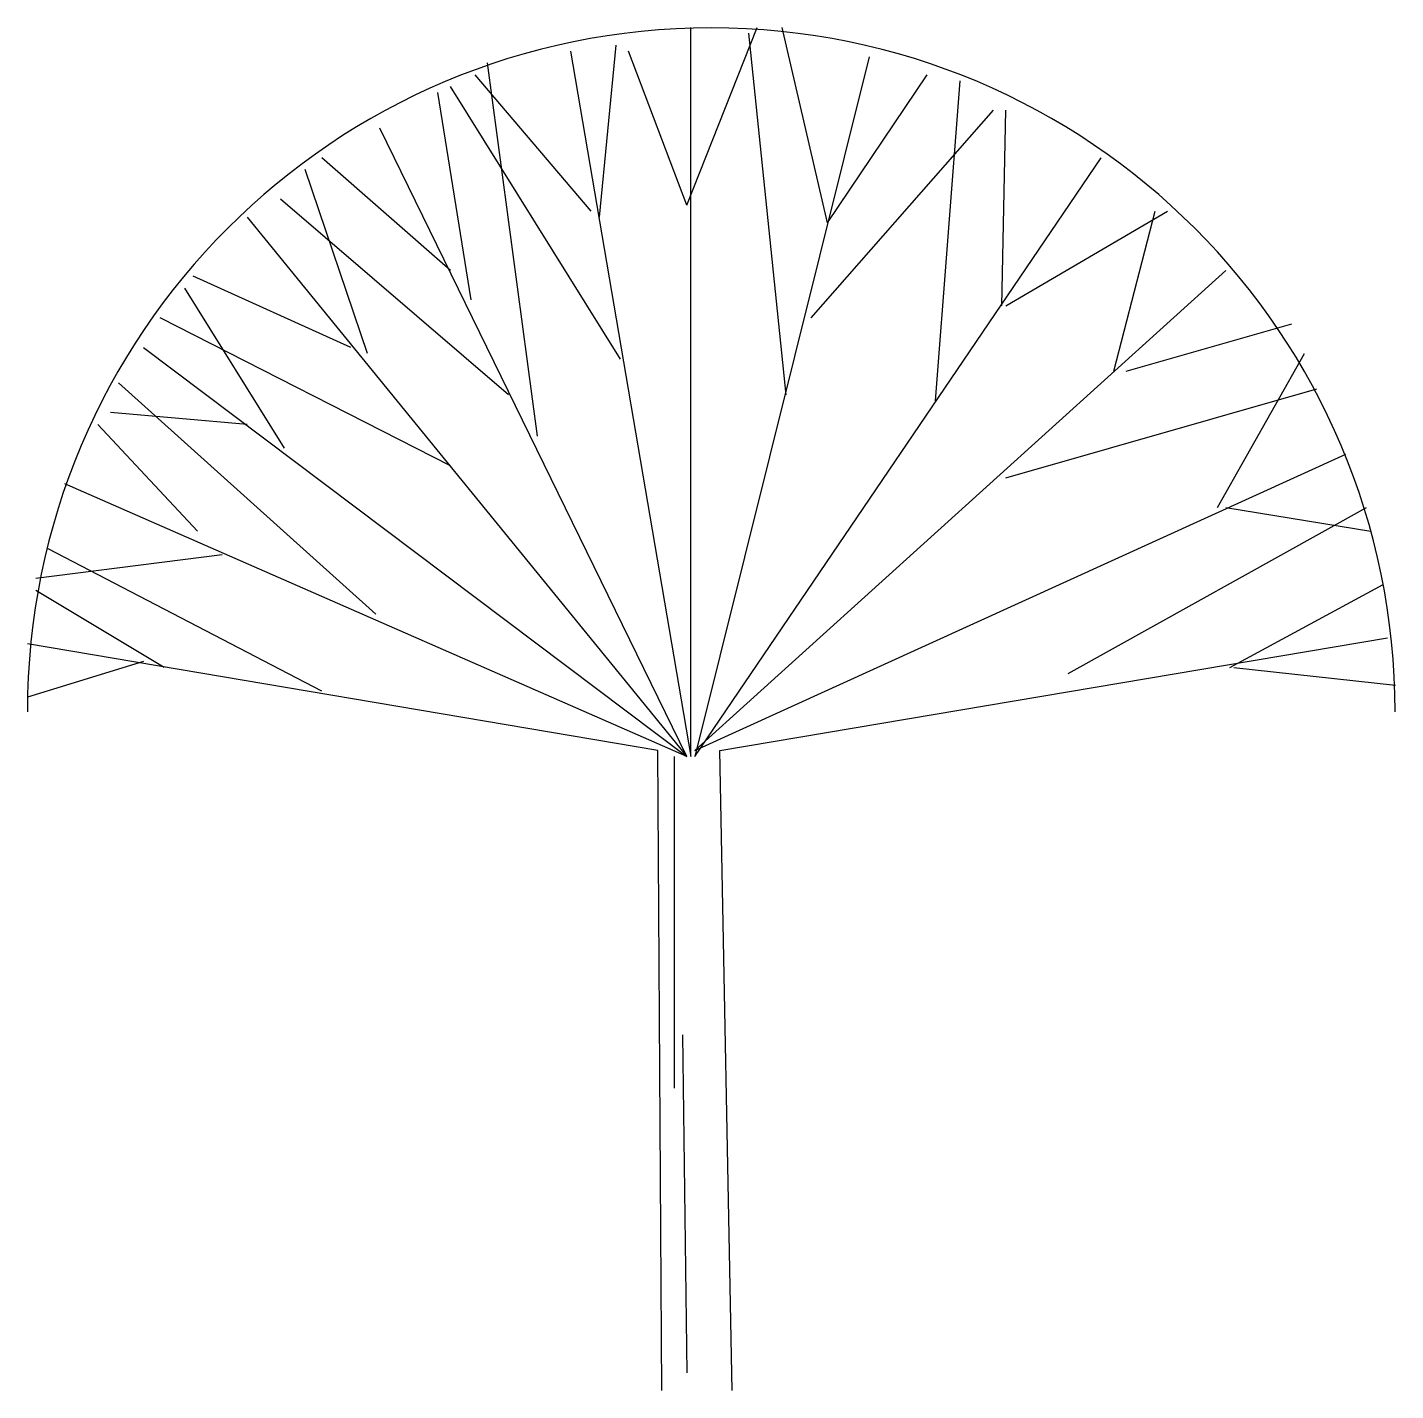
# Model space of a CAD drawing. Extents: x 116.22 to 117.92, y -31.59 to -29.9.
import ezdxf

# ---------------------------------------------------------------- set-up
doc = ezdxf.new("R2010")
doc.units = 0
doc.header["$LTSCALE"] = 100
doc.header["$MEASUREMENT"] = 0
doc.layers.add('P-ARVORE', color=2, linetype='CONTINUOUS')
doc.layers.add('VEG', color=2, linetype='CONTINUOUS')

# ---------------------------------------------------------------- blocks, each defined once
blk = doc.blocks.new('ARV109')
at = {"layer": 'VEG'}
for p, q in [((-0.0558, 4.4573), (0.2094, 5.1259)), ((-0.0402, 2.3847), (-0.0402, 5.1259)), ((0.3185, 3.7441), (0.1782, 5.1036)), ((0.4745, 4.3904), (0.3029, 5.1259)), ((-0.3833, 4.4127), (-0.3209, 5.059)), ((-0.4925, 5.0368), (-0.0402, 2.3847)), ((-0.0558, 4.4573), (-0.2741, 5.0368)), ((0.6304, 5.0145), (-0.0246, 2.3847)), ((-0.4145, 4.435), (-0.8512, 4.9476)), ((-0.6172, 3.5881), (-0.8044, 4.9922)), ((0.4745, 4.3904), (0.8488, 4.9476)), ((-0.3053, 3.8779), (-0.9447, 4.903)), ((0.88, 3.7218), (0.9736, 4.9253)), ((-0.8668, 4.1007), (-0.9915, 4.8807)), ((0.4121, 4.0339), (1.0983, 4.8139)), ((1.1295, 4.0784), (1.1451, 4.8139)), ((-0.0558, 2.3847), (-1.2099, 4.747)), ((-0.9447, 4.2122), (-1.4282, 4.6356)), ((-0.0246, 2.3847), (1.5038, 4.6356)), ((-1.2567, 3.9001), (-1.4906, 4.591)), ((-0.7264, 3.7441), (-1.5842, 4.4796)), ((1.1451, 4.0784), (1.7533, 4.435)), ((1.5506, 3.8333), (1.7066, 4.435)), ((-1.7089, 4.4127), (-0.0558, 2.3847)), ((-1.319, 3.9224), (-1.9117, 4.1899)), ((1.9717, 4.2122), (-0.0246, 2.4069)), ((-1.5686, 3.5436), (-1.9429, 4.1453)), ((-0.9447, 3.4767), (-2.0365, 4.0339)), ((1.5974, 3.8333), (2.2212, 4.0116)), ((-2.0988, 3.9224), (-0.0558, 2.3847)), ((1.9405, 3.3207), (2.268, 3.9001)), ((-1.2255, 2.9195), (-2.1924, 3.7887)), ((1.1451, 3.4321), (2.3148, 3.7664)), ((-1.7089, 3.6327), (-2.2236, 3.6773)), ((-1.8961, 3.2315), (-2.2704, 3.6327)), ((-0.0246, 2.4069), (2.424, 3.5213)), ((-0.0558, 2.3847), (-2.3952, 3.4098)), ((1.379, 2.6967), (2.502, 3.3207)), ((1.9717, 3.3207), (2.5175, 3.2315)), ((-1.8025, 3.1424), (-2.5043, 3.0533)), ((-1.4282, 2.6298), (-2.4575, 3.1647)), ((-2.0209, 2.719), (-2.5043, 3.0087)), ((1.9873, 2.719), (2.5643, 3.031)), ((-0.1649, 2.4069), (-2.5355, 2.8081)), ((0.069, 2.4069), (2.5799, 2.8304)), ((-2.0988, 2.7412), (-2.5355, 2.6075)), ((2.0029, 2.719), (2.6111, 2.6521)), ((-0.1494, 0), (-0.1649, 2.4069)), ((-0.1026, 2.3847), (-0.1026, 1.1366)), ((0.1158, 0), (0.069, 2.4069)), ((-0.0714, 1.3372), (-0.0558, 0.0669))]:
    blk.add_line(p, q, dxfattribs=at)
blk.add_arc((0.0365, 2.5518), 2.5722, 0, 180, dxfattribs=at)

msp = doc.modelspace()

# ---------------------------------------------------------------- block references
at = {"layer": 'P-ARVORE', "linetype": 'CONTINUOUS', "xscale": 0.33, "yscale": 0.33, "zscale": 0.33}
msp.add_blockref('ARV109', (117.0571, -31.5914), dxfattribs=at)

doc.saveas('drawing.dxf')
